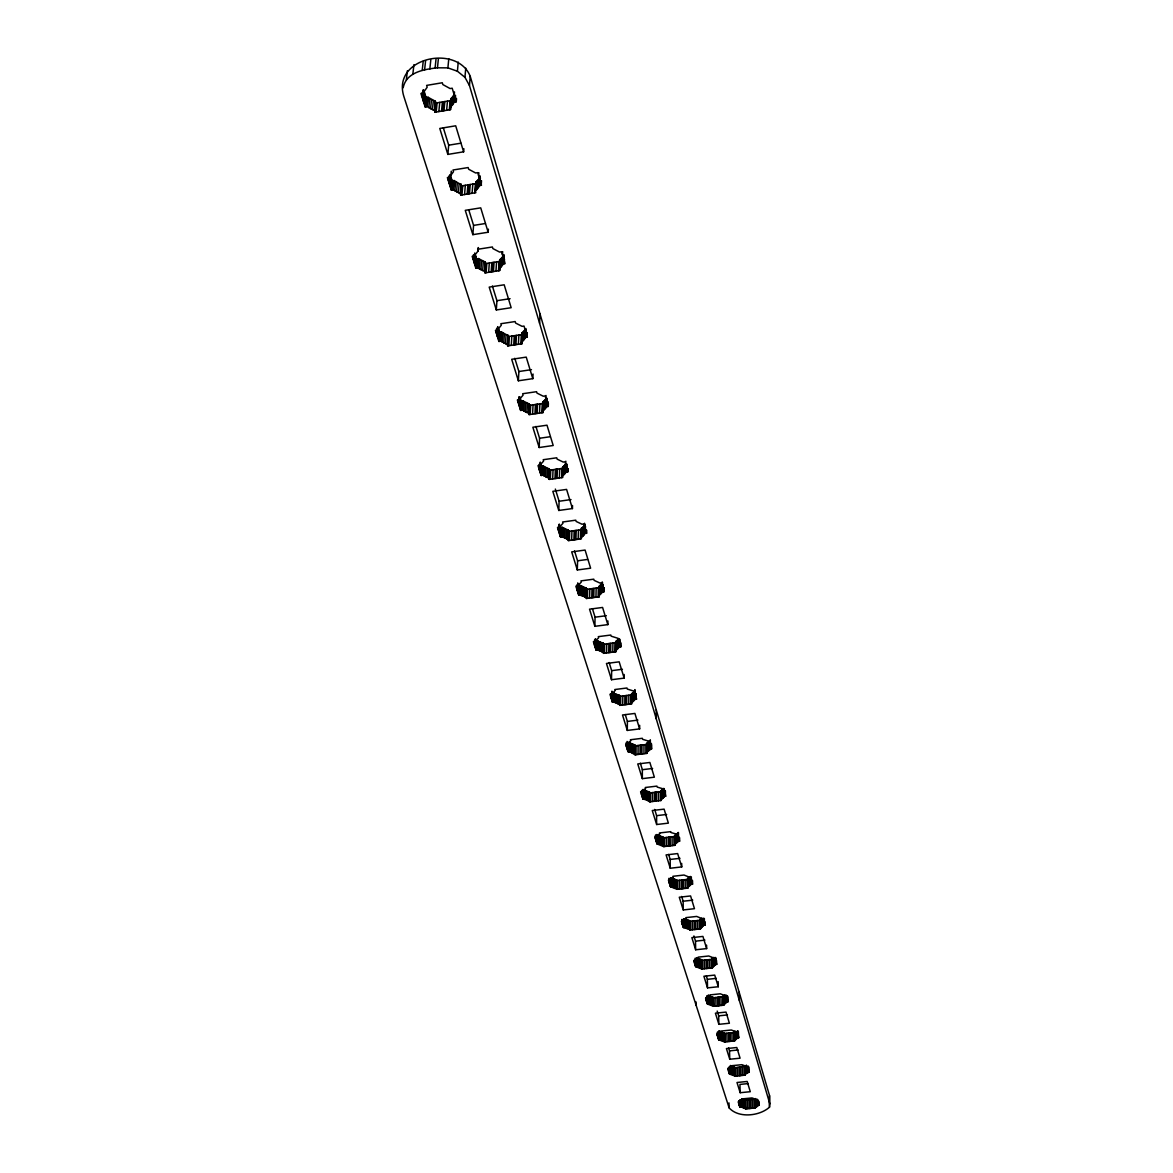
<?xml version="1.0" encoding="UTF-8"?>
<svg xmlns="http://www.w3.org/2000/svg" width="1173" height="1173" viewBox="0 0 1173 1173"><rect width="100%" height="100%" fill="white"/><g stroke="black" fill="none" stroke-linecap="round" stroke-linejoin="round"><path stroke-width="1.5" d="M646.646 752.523L646.602 743.389L649.475 741.043L649.475 750.016L646.602 752.377L646.895 753.374L635.106 754.811L629.622 751.585L628.039 751.79L625.664 744.269L627.262 744.063L630.737 740.764L630.414 739.752L642.305 738.286L642.613 739.313L649.387 741.351L651.675 748.902L649.475 750.016M660.971 799.517L663.024 798.095L662.98 789.18L660.942 790.602L661.264 800.47L649.754 801.833L646.719 800.03L646.719 791.115L644.432 789.854L644.182 798.798M646.895 753.374L646.763 743.887M647.716 751.673L647.716 742.685M648.039 800.499L648.039 791.599L646.719 791.115M648.684 750.881L648.684 741.893M649.505 801.027L649.461 791.966L648.039 791.599M649.754 801.833L649.607 792.449M650.091 749.092L650.091 740.119M641.924 795.939L641.939 790.587M641.924 753.975L641.954 745.002M642.32 797.171L642.335 790.045M642.335 778.637L637.76 763.946L649.871 762.479L654.358 777.186L642.335 778.637L642.349 769.693L640.326 763.154M642.701 798.388L642.731 789.488M646.719 800.03L642.877 798.945L643.141 790.015L643.112 798.916M643.654 798.857L643.669 789.957M643.948 753.726L643.977 744.752M644.417 798.769L644.432 789.854M645.502 799.443L645.517 790.543M645.971 753.491L645.986 744.503M638.053 754.444L638.097 745.471M639.637 728.902L634.916 713.433L622.496 714.987L627.306 730.427L639.637 728.902L639.652 725.31M640.077 754.195L640.106 745.222M641.001 754.092L641.03 745.119M641.572 794.825L641.587 791.247M633.332 753.418L633.391 744.444L627.922 742.216L627.848 751.204M633.596 701.234L633.655 692.202L635.077 690.311L635.033 699.357L631.47 702.803L631.792 703.859L619.711 705.369L619.388 704.328L614.051 701.997L612.438 702.202L609.945 694.284L611.573 694.079L615.107 690.604L614.769 689.533L626.954 687.994L627.276 689.064L634.256 691.22L636.66 699.152L635.033 699.357M634.402 700.34L634.461 691.293M634.857 693.214L634.872 689.592M634.945 754.312L634.842 744.826L633.391 744.444M635.282 699.328L635.311 693.903M635.106 754.811L635.106 745.676M635.839 699.255L635.869 693.83M636.059 697.187L636.074 693.566M636.03 754.694L636.074 745.72M628.288 751.761L628.112 742.802M628.772 704.24L628.845 695.193M628.831 751.688L628.889 742.714M629.373 751.629L629.432 742.641M629.622 751.585L629.681 742.612M630.854 703.976L630.913 694.944M630.737 752.304L630.795 743.33M631.47 702.803L631.529 693.771L633.655 692.202M631.631 703.331L631.587 693.932M631.983 752.919L632.042 743.931M632.614 702.07L632.672 693.023M624.139 678.111L619.183 661.836L606.456 663.463L611.514 679.724L624.139 678.111L624.183 674.49M624.798 704.738L624.886 695.692M625.752 704.621L625.825 695.574M626.265 746.145L626.294 742.553M626.69 704.504L626.778 695.457M626.675 747.436L626.705 743.843M626.851 748.037L626.895 742.641M627.042 748.623L627.1 741.439M627.306 730.427L627.394 721.424L625.253 714.548M627.452 749.914L627.511 742.729M619.432 704.489L619.491 695.281L612.555 693.155L611.939 691.176L611.822 700.222M620.004 646.895L620.048 643.259M619.711 705.369L619.652 695.809M620.576 646.822L620.62 643.185M620.84 646.792L618.318 638.42L611.133 636.162L610.796 635.033L598.303 636.646L598.655 637.775L595.048 641.44L593.391 641.66L596.016 649.989L597.673 649.783L603.157 652.232L603.509 653.346L615.898 651.748L615.561 650.634L619.183 647.012L620.84 646.792L620.693 642.496M620.649 705.252L620.752 696.219M622.731 705.002L622.819 695.956M615.561 650.634L615.678 641.528L618.655 638.918L618.552 648.024M615.722 651.191L615.722 641.704M615.209 702.744L615.326 693.698M615.898 651.748L615.957 642.467M616.719 649.857L616.837 640.751M616.485 703.389L616.602 694.343M617.716 648.977L617.834 639.871M617.892 703.917L617.995 694.871M619.183 647.012L619.256 639.725M619.432 646.968L619.476 643.332M619.579 642.613L619.623 638.977M619.784 643.273L619.828 639.622M611.001 697.627L611.045 694.005M611.192 698.243L611.25 694.621M611.514 679.724L611.646 670.648L609.124 662.51M611.382 698.859L611.47 693.434M612.79 652.144L612.922 643.039M612.247 701.586L612.365 692.539M612.438 702.202L612.555 693.155M612.687 702.158L612.819 693.126M613.244 702.099L613.362 693.052M613.802 702.026L613.919 692.979M614.051 701.997L614.168 692.95M614.931 651.865L615.048 642.775M606.602 652.936L606.749 643.845M607.834 624.623L602.585 607.453L589.535 609.168L594.872 626.309L607.834 624.623L607.893 620.972M608.728 652.672L608.875 643.566M609.696 652.54L609.828 643.449M610.664 652.423L610.796 643.317M603.054 587.864L603.113 584.814M603.318 591.691L603.391 588.025M603.904 591.617L603.978 587.952M603.215 652.408L603.318 643.127L596.192 640.883L595.547 638.816L595.356 647.921M578.01 592.776L578.26 583.611L578.949 585.811L580.65 585.576L586.28 588.172L586.427 598.494L599.139 596.808L598.773 595.635L602.467 591.808L604.168 591.588L604.242 587.922M603.509 653.346L603.494 643.684M604.476 653.214L604.623 644.124M597.673 649.783L597.849 640.678M598.831 595.825L598.963 586.485L602.629 582.644M599.08 596.632L599.139 587.072M599.139 596.808L598.963 586.485M598.86 650.56L599.036 641.47M599.975 594.814L600.151 585.664M600.987 593.89L601.163 584.74M600.18 651.25L600.356 642.144M601.822 592.893L601.998 583.729M602.174 584.975L602.233 581.911M602.467 591.808L602.599 584.477M601.617 651.807L601.793 642.701M602.731 591.779L602.805 588.113M602.849 587.174L602.893 584.125M594.506 645.179L594.608 639.71M594.872 626.309L595.063 617.189L592.409 608.611M594.696 645.839L594.814 640.37M594.902 646.484L595.063 639.197M595.957 597.233L596.148 588.084M595.811 649.343L595.987 640.238M596.016 649.989L596.192 640.883M596.265 649.959L596.456 640.854M596.837 649.886L597.028 640.781M598.142 596.94L598.318 587.79M597.409 649.813L597.585 640.707M591.779 597.79L591.984 588.626M592.776 597.658L592.981 588.494M593.773 597.526L593.963 588.362M586.236 597.907L586.339 588.347M586.427 598.494L586.588 589.154M587.409 598.362L587.629 589.213M589.594 598.069L589.814 588.919M586.06 597.321L581.632 595.576L581.867 586.412M568.011 539.375L562.175 536.633L560.43 536.882L560.753 527.674L562.483 527.439L568.304 530.167L568.392 540.606L581.441 538.818L581.06 537.586L583.318 535.738L583.567 526.53L585.063 524.331M583.318 535.738L584.169 534.683L584.55 523.231M582.996 596.28L583.23 587.13M584.169 534.683L585.019 525.871M585.092 533.495L585.18 530.431M585.166 528.642L585.254 525.577M585.386 529.375L585.474 526.296M585.694 533.422L585.782 530.343M584.477 596.866L584.711 587.717M586.295 533.334L586.383 530.269M584.828 533.539L586.573 533.29L586.647 530.225M577.101 589.887L577.233 585.312M577.321 590.576L577.483 584.477M577.541 591.265L577.732 582.893M578.48 594.286L578.729 585.122M581.632 595.576L578.7 594.96L578.949 585.811M578.963 594.931L579.213 585.767M580.415 538.964L580.664 529.756M579.55 594.858L579.799 585.694M581.119 537.777L581.309 528.378L583.567 526.53M581.603 532.689L581.632 529.419M580.136 594.77L580.386 585.62M580.4 594.74L580.65 585.576M582.277 536.721L582.526 527.513M574.917 539.712L575.181 530.519M575.928 539.58L576.207 530.372M576.632 588.377L576.705 585.327M577.321 569.975L571.691 551.882L585.092 550.064L590.62 568.187L577.321 569.975L577.585 560.797L574.521 550.914M578.172 539.272L578.436 530.064M572.439 508.569L566.588 489.405L552.82 491.326L558.788 510.46L572.439 508.569L572.527 505.504M571.647 540.152L571.94 530.958M573.89 539.859L574.169 530.651M567.688 471.707L567.791 468.628M567.967 471.663L564.99 461.795L563.187 462.059L557.131 459.127L556.72 457.793L543.202 459.713L543.612 461.048L539.815 465.373L538.011 465.622L541.105 475.461L542.894 475.212L548.92 478.1L549.331 479.405L562.732 477.514L562.336 476.209L566.163 471.927L567.967 471.663L568.069 468.584M566.383 538.891L566.676 529.683M568.201 539.991L568.362 530.357M568.392 540.606L568.626 531.208M569.418 540.46L569.697 531.266M561.295 536.75L561.618 527.557M563.583 475.285L563.905 466.048L565.826 463.892L565.503 473.13M561.896 536.677L562.219 527.469M562.175 536.633L562.483 527.439M564.638 474.259L564.961 465.021M565.738 464.273L565.841 461.194M563.436 537.513L563.744 528.319M566.163 471.927L566.427 464.215M566.442 471.883L566.544 468.804M566.486 466.751L566.588 463.658M566.72 467.514L566.823 464.435M564.843 538.275L565.151 529.067M567.072 471.795L567.175 468.716M559.389 477.983L559.712 468.745M558.231 529.917L558.348 526.838M558.788 510.46L559.11 501.252L555.342 489.068M558.744 531.516L559.096 524.316M558.964 532.234L559.36 524.272M559.198 532.967L559.462 525.299M559.697 534.565L560.02 525.357L560.753 527.674M561.691 477.66L562.014 468.423M560.195 536.149L560.518 526.956M562.336 476.209L562.659 466.971L563.905 466.048M562.541 476.868L562.717 467.177M562.893 472.895L562.996 468.071M560.694 536.838L561.017 527.63M554.99 478.613L555.342 469.376M556.031 478.467L556.383 469.229M557.072 478.32L557.424 469.083M552.688 478.936L553.04 469.699M547.248 477.587L547.63 468.35L543.29 465.974L541.501 466.224L541.105 475.461M548.993 478.305L549.301 468.863L547.63 468.35M549.272 479.2L549.507 469.508M549.331 479.405L549.301 468.863M550.372 479.258L550.753 470.021M542.615 475.256L543.011 466.018M545.9 398.571L546.031 395.477M542.894 475.212L543.29 465.974M528.715 413.219L522.484 410.169L520.636 410.433L521.135 401.166L522.967 400.902L529.184 403.967L529.155 414.612L542.938 412.603L542.513 411.21L545.753 407.955L546.149 398.688L542.923 401.958L542.571 411.43M545.753 407.955L546.823 398.102M546.706 406.635L547.029 398.908M544.213 476.135L544.595 466.898M547.336 406.532L547.527 401.899M547.967 406.445L548.172 401.811M546.413 406.679L548.26 406.401L548.392 403.321M545.665 476.942L546.046 467.704M538.788 468.1L538.92 465.021M539.316 469.786L539.595 463.628M541.853 412.764L542.263 403.497M539.565 470.564L539.829 464.391M539.8 471.326L540.21 462.089L541.501 466.224M542.864 412.383L543.128 402.647M540.328 473.012L540.738 463.775M542.938 412.603L542.923 401.958M540.856 474.698L541.266 465.461M543.788 410.242L544.184 400.975M541.383 475.417L541.779 466.18M541.999 475.344L542.395 466.092M544.859 409.142L545.269 399.89M537.117 413.453L537.542 404.186M539.477 413.101L539.903 403.835M539.169 447.514L532.85 427.236L546.999 425.198L553.201 445.505L539.169 447.514L539.58 438.262L535.914 426.429M534.961 413.761L535.401 404.494M539.595 323.293L540.035 314.027M536.032 413.6L536.472 404.348M528.788 413.439L529.243 404.172M528.935 413.922L529.39 404.656M529.155 414.612L529.551 405.125M530.225 414.45L530.68 405.184M532.806 378.659L526.237 357.12L511.692 359.29L518.378 380.785L532.806 378.659L533.041 374.026M532.601 414.113L533.041 404.846M525.357 411.987L525.827 402.735M526.985 412.691L527.454 403.424M520.929 410.389L521.428 401.122M524.786 338.821L525.269 329.54L521.985 333L521.926 343.748L507.748 345.888L507.293 344.407L500.842 341.167L498.936 341.446L495.461 330.39L497.367 330.097L501.311 325.214L500.842 323.719L515.152 321.549L515.607 323.059L522.088 326.343L524.008 326.065L527.366 337.164L525.46 337.457L521.472 342.281M521.56 410.301L522.058 401.034M525.46 337.457L525.856 328.543M525.753 337.413L526.105 329.408M522.205 410.198L522.689 400.946M522.484 410.169L522.967 400.902M526.413 337.311L526.648 332.677M527.058 337.208L527.307 332.575M523.847 411.151L524.331 401.884M518.378 380.785L518.891 371.518L514.786 358.293M520.812 343.924L521.325 334.642M518.187 402.618L518.349 399.538M521.706 343.015L522.044 333.235M521.853 343.528L522.352 334.246M518.745 404.421L519.17 396.694M521.926 343.748L521.985 333M519.009 405.228L519.39 396.65M519.258 406.049L519.756 396.782L521.135 401.166M522.777 341.24L523.275 331.974M519.83 407.837L520.328 398.571M520.387 409.626L520.885 400.36M523.891 340.082L524.375 330.815M518.378 344.29L518.891 335.009M513.73 344.979L514.258 335.713M514.83 344.818L515.358 335.551M515.944 344.657L516.472 335.375M508.847 345.712L509.405 336.446M511.296 345.346L511.839 336.079M505.49 343.85L506.062 334.569L501.428 331.9L499.537 332.179L498.936 341.446M507.366 344.642L507.85 335.141L506.062 334.569M507.513 345.155L508.07 335.874M507.748 345.888L508.232 336.387M500.842 341.167L501.428 331.9M502.249 342.208L502.821 332.941M503.804 343.103L504.375 333.836M497.205 335.933L497.704 328.205M501.589 266.696L502.191 257.43L503.774 254.629L503.188 263.896L499.126 269.028L499.61 270.596L485.006 272.869L485.182 262.034L478.525 258.588L476.59 258.896L475.886 268.148L477.836 267.855L484.522 271.3M502.469 254.732L502.674 251.652M497.469 336.798L498.07 327.516M502.499 265.347L503.1 256.081M498.07 338.689L498.672 329.422M503.364 257.693L503.569 254.614M503.642 258.617L503.847 255.538M498.672 340.595L499.258 331.314M503.496 263.852L503.789 259.218M499.243 341.402L499.83 332.135M504.17 263.749L504.463 259.116M499.889 341.314L500.475 332.032M500.548 341.211L501.135 331.944M498.466 270.772L499.082 261.506M496.326 309.965L489.2 287.121L504.185 284.804L511.164 307.707L496.326 309.965L496.927 300.699L492.381 286.007M499.126 269.028L499.742 259.761L502.191 257.43M499.361 269.819L499.815 260.01M499.537 270.347L500.138 261.08M499.61 270.596L499.742 259.761M500.46 267.928L501.062 258.661M496.326 333.161L496.634 328.528M496.927 335.067L497.425 327.34M495.959 271.168L496.575 261.902M491.164 271.901L491.81 262.635M492.308 271.725L492.939 262.459M493.437 271.549L494.068 262.283M486.15 272.693L486.81 263.426M488.657 272.297L489.302 263.031M482.66 270.699L483.335 261.432M484.596 271.549L485.27 262.283M484.757 272.077L485.431 262.811M485.006 272.869L485.593 263.353M488.159 232.239L480.725 207.856L465.27 210.334L472.851 234.659L488.159 232.239L488.379 229.146M479.302 268.954L479.992 259.688M480.915 269.907L481.604 260.641M474.962 265.215L475.666 255.963M481.179 185.305L481.531 180.686M475.593 267.239L476.297 257.972M476.179 268.104L476.883 258.837M478.085 250.641L478.32 247.547M476.854 268.001L477.558 258.734M475.886 268.148L472.176 256.374L474.141 256.066L478.159 250.89L478.393 247.796M477.528 267.899L478.232 258.632M477.836 267.855L478.525 258.588M478.643 175.818L478.877 172.739M477.851 188.56L478.569 179.322L480.182 176.346L479.464 185.583L475.329 191.052L475.842 192.709L460.798 195.143L460.285 193.472L453.35 189.791L451.326 190.114L447.382 177.578L449.406 177.24L453.496 171.713L452.969 170.012L468.159 167.548L468.687 169.249L475.651 172.988L477.69 172.651L481.487 185.246L479.464 185.583M473.1 259.336L473.467 254.702M478.775 187.123L479.83 175.891M473.745 261.359L474.215 255.186M479.786 185.525L480.373 177.827M474.039 262.283L474.742 253.016L476.59 258.896M474.317 263.207L475.036 253.94M480.475 185.407L480.827 180.789M474.669 192.9L475.402 183.662M475.417 191.302L476.062 181.8L478.569 179.322M475.959 187.255L476.311 182.636M476.121 187.841L476.487 183.208M476.326 186.551L476.062 181.8M472.851 234.659L473.584 225.392L468.731 209.762M476.693 189.879L477.426 180.627M469.493 193.736L470.241 184.498M472.074 193.325L472.822 184.088M467.147 194.117L467.91 184.879M468.32 193.926L469.068 184.689M461.971 194.953L462.763 185.701M464.552 194.527L465.329 185.29M458.364 192.827L459.156 183.589L454.156 180.554L452.162 180.877L451.326 190.114M463.628 151.816L455.696 125.804L439.772 128.444L447.851 154.411L463.628 151.816L463.892 148.751M769.84 1103.881L469.464 85.526L470.241 76.362C457.309 43.665 391.518 57.609 403.893 96.567L729.107 1107.855C738.535 1118.499 759.649 1116.139 769.532 1107.151L769.532 1095.611L470.241 76.362M460.359 193.736L461.077 184.234L459.156 183.589M460.534 194.307L461.326 185.07M460.725 194.879L461.502 185.642M460.798 195.143L461.077 184.234M454.86 190.979L455.681 181.742M469.464 85.526L464.948 77.33L465.754 68.166M456.546 191.991L457.353 182.753M451.019 189.146L451.854 179.909M451.649 190.07L452.47 180.833M452.338 189.953L453.159 180.715M453.027 189.85L453.848 180.613M453.35 189.791L454.156 180.554M455.212 101.846L455.637 97.242M448.365 180.715L448.79 176.097M455.93 101.728L456.209 98.664M434.421 110.453L427.221 106.523L425.139 106.875L426.107 97.682L428.174 97.344L435.344 101.259L434.978 112.227L450.491 109.646L449.948 107.857L454.171 102.022L456.253 101.67L456.532 98.605M449.054 182.885L449.758 175.188M449.362 183.868L450.197 174.63L452.162 180.877M449.67 184.835L450.505 175.598M450.989 174.234L451.268 171.155M450.344 186.991L451.18 177.753M451.356 106.611L452.206 97.418L454.318 94.47L453.467 103.664M447.851 154.411L448.702 145.188L443.35 127.886M452.529 105.203L453.379 96.01M454.23 94.954L454.508 91.89M454.171 102.022L454.728 95.893M454.494 101.963L454.919 97.374M464.948 77.33L457.411 71.245L458.247 62.081M455.241 98.312L455.52 95.248M769.532 1095.611L769.532 1107.151M449.288 109.837L450.153 100.658M449.948 107.857L450.813 98.664L452.206 97.418M450.036 108.136L450.901 98.943M450.227 108.752L450.813 98.664M450.417 109.368L450.989 103.239M450.491 109.646L451.077 103.517M457.411 71.245L447.895 67.873L448.79 58.709M443.951 110.731L444.831 101.538M446.62 110.291L447.485 101.098M441.517 111.142L442.412 101.948M442.734 110.936L443.629 101.743M436.195 112.036L437.104 102.843M438.849 111.582L439.758 102.388M403.16 87.77C406.283 72.022 424.201 69.324 437.47 67.814L438.394 58.65M434.509 110.731L435.432 101.538M434.699 111.347L435.623 102.154M434.89 111.948L435.813 102.755M434.978 112.227L435.344 101.259M430.55 108.869L431.503 99.676M435.08 68.21L436.019 59.061M432.426 109.763L433.365 100.57M429.831 69.104L430.799 59.94M426.18 106.699L427.148 97.506M426.899 106.582L427.852 97.388M427.221 106.523L428.174 97.344M428.805 107.784L429.758 98.605M423.042 100.189L424.01 91.01M423.365 101.23L424.347 92.051M424.083 103.532L425.066 94.353M424.817 105.834L425.784 96.641M425.462 106.816L426.429 97.638M424.597 69.999L425.579 60.835M421.987 96.831L422.471 92.242M422.691 93.18L423.013 90.116M425.139 106.875L420.916 93.473L423.013 93.122L423.336 90.057M422.705 99.148L423.688 89.954L426.107 97.682M422.221 70.395L423.218 61.245M412.881 73.811L413.922 64.647M406.342 79.896L407.398 70.732M423.013 93.122L427.192 87.213L426.62 85.394L442.294 82.755L442.851 84.573L450.095 88.561L452.191 88.21L456.253 101.67M663.024 798.095L664.417 796.394L664.373 789.268M678.053 841.437L679.563 841.261L677.495 834.428L671.059 832.566L670.78 831.642L659.446 832.962L659.725 833.886L654.857 837.053L657.012 843.871L663.698 846.613L674.959 845.308L674.68 844.399L678.053 841.437L677.965 832.595M692.525 884.207L690.56 877.683L684.02 875.029L672.935 876.29L673.214 877.169L668.434 880.19L670.487 886.7L676.997 889.31L687.994 888.078L687.73 887.213L691.044 884.383L692.525 884.207L692.481 880.703M684.563 927.432L684.68 918.738L689.313 920.57L689.695 930.072L700.457 928.899L703.463 925.365L703.331 918.415M715.31 964.529L716.732 964.367L714.929 958.414L708.727 955.995L698.126 957.139L698.375 957.93L693.756 960.687L695.633 966.625L701.821 969.015L712.348 967.901L715.31 964.529L715.163 957.637M726.659 1001.977L728.037 1001.83L726.322 996.126L720.266 993.81L709.885 994.909L710.12 995.672L705.603 998.311L707.378 1003.985L713.419 1006.273L723.741 1005.202L726.659 1001.977L726.483 995.159M737.509 1037.826L738.873 1037.694L737.216 1032.225L731.307 1030.011L721.146 1031.052L716.923 1034.307L718.638 1039.747L724.533 1041.947L734.635 1040.92L737.509 1037.826L737.318 1031.082M745.823 1073.969L749.239 1072.049L747.656 1066.814L741.879 1064.688L731.923 1065.685L727.773 1068.808L729.415 1074.028L735.178 1076.14L745.075 1075.142L744.606 1066.096L745.573 1065.612L745.075 1075.142M745.178 1108.25L741.937 1107.253L741.703 1098.984L744.928 1099.995L745.398 1108.925L755.089 1107.986L759.195 1105.01L758.96 1101.315M674.724 844.545L674.607 835.572L677.364 833.431L677.451 842.273M687.774 887.345L687.627 878.445L689.577 877.155L689.709 885.923M700.193 928.063L700.046 919.383L701.982 918.151L702.128 926.831M712.348 967.901L711.938 958.502L712.949 957.945L713.125 966.552M723.624 1004.821L723.301 995.921L724.298 995.393L724.503 1003.912M734.518 1040.554L734.181 1031.756L735.163 1031.258L735.398 1039.689M755.089 1107.986L754.606 1099.042L755.559 1098.573L755.837 1106.843M435.901 103.033L451.356 100.453M448.702 145.188L460.93 143.179M461.59 185.891L476.575 183.472M473.584 225.392L485.431 223.515M500.211 261.33L485.666 263.602L485.182 262.034M503.188 263.896L505.138 263.588L501.575 251.77L499.61 252.078L492.88 248.573L492.396 246.975L477.66 249.292L478.159 250.89M496.927 300.699L510.079 298.675M522.425 334.481L508.305 336.607L507.85 335.141M518.891 371.518L531.472 369.656M543.334 403.336L529.61 405.345L529.184 403.967M539.58 438.262L550.064 436.752M549.697 470.168L563.055 468.276L562.659 466.971M559.11 501.252L571.016 499.581M577.585 560.797L587.512 559.448M599.315 587.658L586.647 589.345L586.28 588.172M595.063 617.189L606.368 615.693M611.646 670.648L622.438 669.27M631.851 694.827L619.813 696.337L619.491 695.281M627.394 721.424L637.921 720.119M642.349 769.693L652.628 768.447M661.235 791.555L649.754 792.919L649.461 791.966M664.417 796.394L665.956 796.218L663.786 789.033L657.188 787.083L656.895 786.115L645.282 787.494L645.59 788.461L640.619 791.79L642.877 798.945M654.681 809.414L656.601 815.646L666.645 814.473M656.631 824.516L668.375 823.138L664.109 809.135L652.261 810.528L656.631 824.516L656.601 815.646M656.836 843.343L656.821 834.502L663.654 837.786L674.871 836.481L674.607 835.572M668.625 854.428L670.179 859.442L680.003 858.313M681.733 866.92L677.657 853.577L666.088 854.897L670.252 868.24L681.733 866.92L681.689 863.416M671.953 886.524L671.66 877.8L676.909 880.556L687.891 879.325L687.627 878.445M681.66 896.451L683.141 901.231L692.744 900.16M683.243 909.94L694.475 908.694L690.589 895.952L679.27 897.228L683.243 909.94L683.141 901.231M689.431 929.251L683.346 927.564L681.381 921.362L686.073 918.474L685.824 917.638L696.659 916.436L703.023 918.972L704.9 925.204L703.463 925.365M693.903 935.937L695.516 941.157L704.914 940.13M706.645 948.59L702.92 936.421L691.865 937.623L695.648 949.778L706.645 948.59L706.571 945.145M696.205 957.96L701.425 959.631L701.821 969.015M701.674 960.423L712.172 959.294L711.938 958.502M706.322 975.995L707.363 979.323L716.292 978.37M718.272 986.742L714.724 975.1L703.903 976.244L707.524 987.871L718.272 986.742L718.155 981.61M707.906 995.393L713.243 997.768L723.521 996.683L723.301 995.921M717.202 1011.067L718.682 1015.847L727.436 1014.938M718.873 1024.322L729.401 1023.237L726.014 1012.094L715.413 1013.193L718.873 1024.322L718.682 1015.847M720.911 1040.128L720.721 1031.697L724.327 1033.516L734.401 1032.489L734.635 1040.92M728.594 1047.797L729.533 1050.847L738.11 1049.982M729.753 1059.234L740.075 1058.193L736.805 1047.518L726.424 1048.574L729.753 1059.234L729.533 1050.847M748.345 1083.573L739.943 1084.409L740.178 1092.708L750.295 1091.711L747.172 1081.477L736.996 1082.488L740.178 1092.708M759.195 1105.01L757.67 1099.995L752.025 1097.943L742.274 1098.896L738.184 1101.902L739.767 1106.901L741.937 1107.253M437.47 67.814L447.895 67.873M730.53 1065.539L734.958 1067.782L744.606 1066.096M520.636 410.433L517.366 400.008L519.214 399.729L523.085 395.154L522.659 393.732L536.56 391.694L536.985 393.102L543.246 396.21L545.108 395.946L548.26 406.401M560.43 536.882L557.498 527.586L559.257 527.337L562.996 523.261L562.6 522L575.752 520.182L576.134 521.442L581.999 524.214L583.758 523.964L586.573 533.29M578.7 594.96L575.928 586.163L577.644 585.943L581.309 582.072L580.943 580.884L593.758 579.169L594.11 580.356L599.799 582.981L601.514 582.761L604.168 591.588M497.807 326.651L499.537 332.179M568.304 530.167L568.685 531.398L581.691 529.624L581.309 528.378M603.318 643.127L603.67 644.241L616.016 642.643L615.678 641.528M634.842 744.826L635.15 745.837L646.909 744.4L646.602 743.389M744.928 1099.995L754.606 1099.042M661.088 791.086L661.029 799.663M700.046 919.383L700.31 920.219L689.577 921.391L689.313 920.57L689.695 930.072M758.432 1101.77L758.535 1105.069M757.919 1100.157L758.095 1105.113M757.714 1100.171L757.89 1105.142M757.113 1099.13L757.347 1105.743M756.438 1099.702L756.658 1106.315M754.063 1099.79L754.327 1108.06M752.392 1099.951L752.67 1108.221M750.735 1100.113L750.999 1108.382M749.972 1100.186L750.236 1108.456M748.873 1067.063L749.034 1072.078M748.345 1066.096L748.579 1072.122M749.224 1100.259L749.488 1108.529M747.758 1067.166L748.125 1072.166M747.157 1066.14L747.362 1072.826M746.409 1065.069L746.658 1073.427M747.553 1100.421L747.817 1108.69M745.896 1100.582L746.145 1108.852M744.049 1066.873L744.298 1075.23M745.046 1100.333L745.398 1108.925M743.77 1099.731L744.019 1108.001M742.348 1067.049L742.597 1075.392M742.685 1099.394L742.934 1107.664M739.195 992.314L739.445 1000.833M740.662 1067.21L740.896 1075.568M739.884 1067.298L740.119 1075.641M740.662 1100.186L741.057 1106.769M738.316 1031.258L738.653 1037.709M738.081 1032.02L738.169 1035.392M739.107 1067.371L739.357 1075.714M740.222 1100.23L740.412 1106.843M737.817 1031.155L738.184 1037.753M739.782 1100.274L739.972 1106.887M737.524 1031.052L737.729 1037.812M739.577 1100.289L739.767 1106.901M739.225 1100.685L739.371 1105.655M738.887 1101.095L739.107 1104.79M736.761 1031.741L736.952 1038.501M738.755 1100.699L738.858 1104.013M737.421 1067.547L737.656 1075.89M736.058 1032.372L736.248 1039.117M735.72 1067.709L735.955 1076.052M734.738 1067.093L735.178 1076.14M733.609 1032.563L733.843 1040.994M733.55 1066.814L733.77 1075.172M731.879 1032.739L732.099 1041.184M732.436 1066.462L732.656 1074.82M731.424 1066.037L731.644 1074.395M730.149 1032.929L730.368 1041.36M730.324 1065.568L730.75 1073.896M729.357 1033.002L729.577 1041.433M729.914 1067.283L730.09 1073.969M727.773 996.273L727.817 1001.845M727.524 996.991L727.612 1000.408M728.58 1033.09L728.785 1041.521M729.254 1067.342L729.621 1074.013M727.231 996.024L727.348 1001.903M729.122 1066.946L729.298 1073.618M728.888 1067.709L729.005 1072.723M726.747 996.845L726.864 1001.947M728.389 1067.679L728.726 1071.829M728.976 1102.899L729.107 1107.855M725.911 995.848L726.087 1002.666M726.849 1033.266L727.055 1041.697M725.149 994.807L725.369 1003.326M725.119 1033.442L725.325 1041.873M723.492 996.566L723.741 1005.202M724.327 1033.516L724.533 1041.947M724.108 1032.797L724.503 1041.829M722.729 996.771L722.935 1005.29M722.891 1032.504L723.081 1040.935M720.955 996.962L721.16 1005.466M721.747 1032.137L721.952 1040.568M719.196 997.138L719.386 1005.657M719.797 1031.184L719.987 1039.615M719.592 1031.199L719.782 1039.645M718.389 997.226L718.58 1005.745M719.122 1031.258L719.313 1039.689M718.653 1031.302L718.844 1039.733M717.583 997.314L717.773 1005.818M718.448 1031.316L718.638 1039.747M716.512 960.467L716.732 964.367M718.096 1033.34L718.213 1038.398M717.803 1032.401L717.92 1037.46M715.897 958.414L716.029 964.441M717.568 1033.237L717.788 1037.035M715.618 957.491L715.838 961.391M717.275 1032.299L717.348 1035.671M715.383 957.608L715.53 964.499M715.809 997.49L715.999 1006.009M714.592 958.37L714.738 965.247M713.829 957.329L714.005 965.936M714.049 997.68L714.225 1006.199M713.008 997.006L713.419 1006.273M711.351 959.382L711.527 967.989M711.762 996.713L711.938 1005.232M710.603 996.332L710.779 1004.85M709.548 959.587L709.724 968.18M709.548 995.862L709.709 1004.381M707.744 959.778L707.906 968.37M708.595 995.32L708.771 1003.839M708.389 995.349L708.551 1003.868M707.949 997.109L708.081 1003.912M706.923 959.866L707.084 968.458M707.363 979.323L707.524 987.871M707.466 997.153L707.598 1003.971M707.114 996.727L707.378 1003.985M706.102 959.954L706.263 968.546M706.806 995.76L706.938 1002.578M706.571 998.179L706.63 1001.595M706.425 997.739L706.498 1001.155M704.841 921.729L704.9 925.204M706.293 997.299L706.351 1000.701M704.606 921.758L704.68 925.233M704.343 918.444L704.43 923.65M704.049 919.104L704.181 925.277M703.903 918.62L703.961 922.095M703.565 918.386L703.683 925.336M704.299 960.144L704.445 968.737M702.759 919.177L702.876 926.127M702.495 960.335L702.642 968.927M701.087 918.811L701.234 927.491M701.425 959.631L701.703 968.634M700.09 919.515L700.457 928.899M699.46 920.306L699.607 928.987M700.149 959.323L700.296 967.93M698.961 958.928L699.108 967.52M697.627 920.512L697.759 929.192M697.876 958.444L698.008 967.036M696.909 957.886L697.041 966.479M696.689 957.901L696.821 966.508M695.78 920.717L695.912 929.397M696.234 959.675L696.337 966.552M695.516 941.157L695.648 949.778M695.75 959.734L695.853 966.611M694.944 920.805L695.076 929.485M695.53 959.749L695.633 966.625M696.088 1001.962L696.146 1005.364M695.384 959.294L695.486 966.171M695.061 958.268L695.164 965.144M694.093 920.893L694.225 929.573M694.651 960.218L694.841 964.133M694.504 959.763L694.548 963.194M692.319 880.205L692.29 884.237M691.733 880.791L691.791 884.295M692.261 921.098L692.378 929.778M691.337 876.935L691.396 880.439M690.956 877.375L691.278 884.354M690.34 876.422L690.457 885.175M690.413 921.304L690.53 929.984M688.668 877.844L688.786 886.597M687.759 878.885L687.965 887.946M688.008 920.248L688.126 928.928M687.026 879.413L687.143 888.166M686.792 919.823L686.894 928.503M685.135 879.633L685.252 888.386M685.677 919.324L685.78 928.004M684.68 918.738L684.783 927.418M683.962 918.811L684.064 927.491M683.258 879.838L683.36 888.591M683.463 918.87L683.566 927.55M683.111 920.145L683.185 927.081M682.393 879.941L682.495 888.694M682.803 920.82L682.862 926.025M682.466 919.749L682.525 924.954M682.173 920.512L682.363 924.471M681.542 880.043L681.63 888.797M681.836 919.441L681.88 922.916M679.519 837.727L679.563 841.261M679.358 837.199L679.328 841.29M679.651 880.249L679.739 889.002M678.771 837.815L678.8 841.349M678.478 832.537L678.522 837.845M678.199 832.566L678.287 841.408M677.774 880.468L677.862 889.222M676.601 834.223L676.674 843.05M676.88 880.424L676.997 889.31M676.645 879.691L676.865 888.885M675.677 834.927L675.751 843.768M674.827 836.334L674.959 845.308M675.311 879.354L675.384 888.108M674.739 836.026L674.812 844.853M674.006 836.584L674.079 845.41M674.05 878.914L674.123 887.668M672.906 878.386L672.979 887.14M672.07 836.804L672.144 845.645M671.161 877.859L671.22 886.612M670.648 877.917L670.707 886.671M670.135 837.023L670.208 845.865M670.179 859.442L670.252 868.24M670.428 877.932L670.487 886.7M670.282 879.178L670.326 886.187M669.93 879.809L669.974 885.072M669.27 837.126L669.328 845.968M669.592 878.694L669.622 883.958M669.284 879.427L669.46 883.445M668.933 878.313L668.947 881.817M668.39 837.229L668.449 846.07M666.455 837.463L666.513 846.29M665.399 790.851L665.414 794.429M665.15 790.954L665.179 796.306M664.622 791.013L664.651 796.364M664.534 837.683L664.578 846.51M663.757 788.359L663.801 797.273M663.61 837.639L663.698 846.613M663.375 836.877L663.551 846.158M662.041 789.928L662.071 798.842M661.997 836.525L662.041 845.352M660.722 836.056L660.751 844.897M660.34 791.672L660.37 800.572M659.534 835.513L659.563 844.34M658.361 791.907L658.39 800.807M658.493 834.853L658.522 843.695M658.258 834.883L658.273 843.724M657.745 834.941L657.76 843.783M657.217 835L657.247 843.842M656.983 835.029L657.012 843.871M656.25 709.826L656.264 718.858M656.381 792.142L656.411 801.042M656.455 835.103L656.469 842.17M656.088 835.689L656.103 840.997M655.927 835.161L655.942 840.469M655.766 836.393L655.766 839.927M655.487 792.244L655.502 801.144M655.399 835.22L655.399 838.754M654.593 792.347L654.607 801.247M652.613 792.581L652.628 801.482M651.499 744.723L651.499 748.315M651.426 743.55L651.426 748.931M651.103 743.433L651.103 747.025M650.883 743.609L650.883 749.004M650.648 792.816L650.648 801.716M650.341 740.09L650.341 749.063"/></g></svg>
